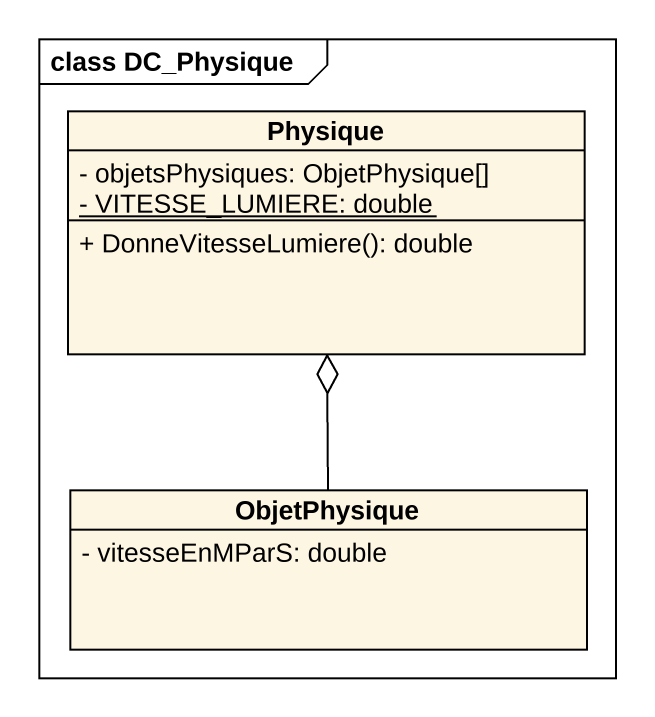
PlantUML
@startuml
mainframe class DC_Physique
hide circle
hide empty members
skinparam classAttributeIconSize 0
class Physique {
  - objetsPhysiques: ObjetPhysique[]
  {static} - VITESSE_LUMIERE: double
  + DonneVitesseLumiere(): double
}
class ObjetPhysique {
  - vitesseEnMParS: double
}
ObjetPhysique -up-o Physique
@enduml
